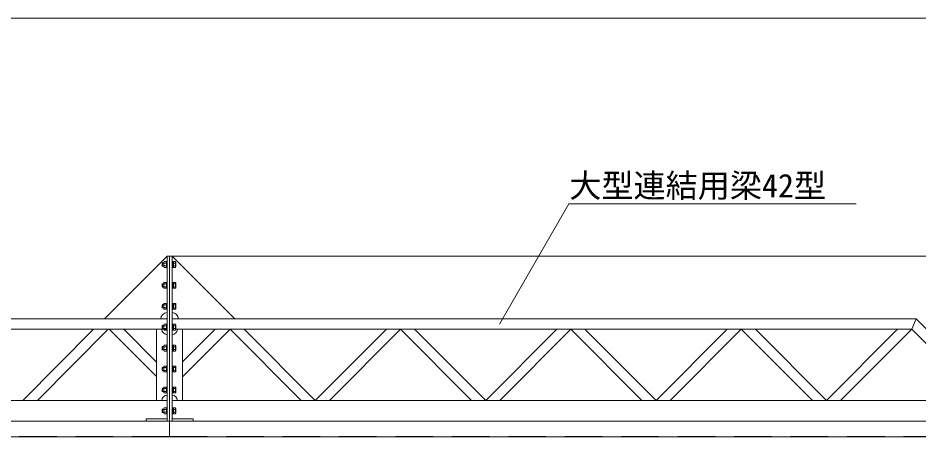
# Model space of a CAD drawing. Units: millimetres, scale not verified. Extents: x -16120 to 16120, y -26100 to 26100.
# Drawn here: x -3125 to 1183, y -16723 to -14719 of the extents above; entities that cross this region are included whole.
import ezdxf
from ezdxf.enums import TextEntityAlignment as Align

# ---------------------------------------------------------------- set-up
doc = ezdxf.new("R2010")
doc.units = ezdxf.units.MM
doc.header["$LTSCALE"] = 150
doc.linetypes.add('DASHED1', pattern=[1.8, 1.2, -0.6])
for name, color, linetype, lineweight in [('0-6_ﾎﾞﾙﾄ類', 134, 'Continuous', 18), ('0-B_寸法', 134, 'Continuous', 18), ('0-E_大型中間梁60', 134, 'Continuous', 18), ('1-0_大型連結用梁42', 134, 'Continuous', 18), ('1-B_文字', 134, 'Continuous', 18)]:
    doc.layers.add(name, color=color, linetype=linetype, lineweight=lineweight)
doc.styles.add('ＭＳ ゴシック', font='')
doc.styles.get('ＭＳ ゴシック').set_extended_font_data('MS Gothic')

msp = doc.modelspace()

# ---------------------------------------------------------------- linework, layer by layer
at = {"layer": '0-6_ﾎﾞﾙﾄ類'}
for p, q in [((-2434.3, -15890), (-2436.3, -15892)), ((-2436.3, -15904), (-2436.3, -15892)), ((-2428.3, -15891.2), (-2435.5, -15891.2)), ((-2434.3, -15906), (-2434.3, -15890)), ((-2428.3, -15890), (-2434.3, -15890)), ((-2426.9, -15884.1), (-2428.3, -15886.5)), ((-2428.3, -15886.5), (-2428.3, -15909.5)), ((-2416.6, -15884.1), (-2426.9, -15884.1)), ((-2416.6, -15891.1), (-2426.9, -15891.1)), ((-2416.6, -15884.1), (-2415.3, -15886.5)), ((-2415.3, -15886.5), (-2415.3, -15909.5)), ((-2384.3, -15896.8), (-2388.3, -15897.9)), ((-2384.3, -15898.1), (-2388.3, -15899.2)), ((-2381.3, -15911.8), (-2381.3, -15884.1)), ((-2381.3, -15884.1), (-2372.6, -15884.1)), ((-2381.3, -15891.1), (-2372.6, -15891.1)), ((-2371.3, -15886.5), (-2372.6, -15884.1)), ((-2371.3, -15909.5), (-2371.3, -15886.5)), ((-2434.3, -15906), (-2436.3, -15904)), ((-2428.3, -15904.8), (-2435.5, -15904.8)), ((-2428.3, -15906), (-2434.3, -15906)), ((-2426.9, -15911.8), (-2428.3, -15909.5)), ((-2416.6, -15904.9), (-2426.9, -15904.9)), ((-2416.6, -15911.8), (-2426.9, -15911.8)), ((-2416.6, -15911.8), (-2415.3, -15909.5)), ((-2381.3, -15904.9), (-2372.6, -15904.9)), ((-2381.3, -15911.8), (-2372.6, -15911.8)), ((-2371.3, -15909.5), (-2372.6, -15911.8)), ((-2426.9, -15984.2), (-2428.3, -15986.5)), ((-2416.6, -15984.2), (-2426.9, -15984.2)), ((-2416.6, -15984.2), (-2415.3, -15986.5)), ((-2381.3, -16011.9), (-2381.3, -15984.2)), ((-2381.3, -15984.2), (-2372.6, -15984.2)), ((-2371.3, -15986.5), (-2372.6, -15984.2)), ((-2434.3, -15990), (-2436.3, -15992)), ((-2436.3, -16004), (-2436.3, -15992)), ((-2434.3, -16006), (-2436.3, -16004)), ((-2428.3, -15991.2), (-2435.5, -15991.2)), ((-2428.3, -16004.8), (-2435.5, -16004.8)), ((-2434.3, -16006), (-2434.3, -15990)), ((-2428.3, -15990), (-2434.3, -15990)), ((-2428.3, -16006), (-2434.3, -16006)), ((-2428.3, -15986.5), (-2428.3, -16009.5)), ((-2426.9, -16011.9), (-2428.3, -16009.5)), ((-2416.6, -15991.1), (-2426.9, -15991.1)), ((-2416.6, -16004.9), (-2426.9, -16004.9)), ((-2416.6, -16011.9), (-2426.9, -16011.9)), ((-2416.6, -16011.9), (-2415.3, -16009.5)), ((-2415.3, -15986.5), (-2415.3, -16009.5)), ((-2384.3, -15996.8), (-2388.3, -15997.9)), ((-2384.3, -15998.1), (-2388.3, -15999.2)), ((-2381.3, -15991.1), (-2372.6, -15991.1)), ((-2381.3, -16004.9), (-2372.6, -16004.9)), ((-2381.3, -16011.9), (-2372.6, -16011.9)), ((-2371.3, -16009.5), (-2372.6, -16011.9)), ((-2371.3, -16009.5), (-2371.3, -15986.5)), ((-2434.3, -16090), (-2436.3, -16092)), ((-2436.3, -16104), (-2436.3, -16092)), ((-2434.3, -16106), (-2436.3, -16104)), ((-2428.3, -16091.2), (-2435.5, -16091.2)), ((-2428.3, -16104.8), (-2435.5, -16104.8)), ((-2434.3, -16106), (-2434.3, -16090)), ((-2428.3, -16090), (-2434.3, -16090)), ((-2428.3, -16106), (-2434.3, -16106)), ((-2426.9, -16084.1), (-2428.3, -16086.5)), ((-2428.3, -16086.5), (-2428.3, -16109.5)), ((-2426.9, -16111.9), (-2428.3, -16109.5)), ((-2416.6, -16084.1), (-2426.9, -16084.1)), ((-2416.6, -16091.1), (-2426.9, -16091.1)), ((-2416.6, -16104.9), (-2426.9, -16104.9)), ((-2416.6, -16111.9), (-2426.9, -16111.9)), ((-2416.6, -16084.1), (-2415.3, -16086.5)), ((-2416.6, -16111.9), (-2415.3, -16109.5)), ((-2415.3, -16086.5), (-2415.3, -16109.5)), ((-2384.3, -16096.8), (-2388.3, -16097.9)), ((-2384.3, -16098.1), (-2388.3, -16099.2)), ((-2381.3, -16111.9), (-2381.3, -16084.1)), ((-2381.3, -16084.1), (-2372.6, -16084.1)), ((-2381.3, -16091.1), (-2372.6, -16091.1)), ((-2381.3, -16104.9), (-2372.6, -16104.9)), ((-2381.3, -16111.9), (-2372.6, -16111.9)), ((-2371.3, -16086.5), (-2372.6, -16084.1)), ((-2371.3, -16109.5), (-2372.6, -16111.9)), ((-2371.3, -16109.5), (-2371.3, -16086.5)), ((-2434.3, -16190), (-2436.3, -16192)), ((-2436.3, -16204), (-2436.3, -16192)), ((-2428.3, -16191.2), (-2435.5, -16191.2)), ((-2434.3, -16206), (-2434.3, -16190)), ((-2428.3, -16190), (-2434.3, -16190)), ((-2426.9, -16184.1), (-2428.3, -16186.5)), ((-2428.3, -16186.5), (-2428.3, -16209.5)), ((-2416.6, -16184.1), (-2426.9, -16184.1)), ((-2416.6, -16191.1), (-2426.9, -16191.1)), ((-2416.6, -16184.1), (-2415.3, -16186.5)), ((-2415.3, -16186.5), (-2415.3, -16209.5)), ((-2384.3, -16196.8), (-2388.3, -16197.9)), ((-2384.3, -16198.1), (-2388.3, -16199.2)), ((-2381.3, -16211.8), (-2381.3, -16184.1)), ((-2381.3, -16184.1), (-2372.6, -16184.1)), ((-2381.3, -16191.1), (-2372.6, -16191.1)), ((-2371.3, -16186.5), (-2372.6, -16184.1)), ((-2371.3, -16209.5), (-2371.3, -16186.5)), ((-2434.3, -16206), (-2436.3, -16204)), ((-2428.3, -16204.8), (-2435.5, -16204.8)), ((-2428.3, -16206), (-2434.3, -16206)), ((-2426.9, -16211.8), (-2428.3, -16209.5)), ((-2416.6, -16204.9), (-2426.9, -16204.9)), ((-2416.6, -16211.8), (-2426.9, -16211.8)), ((-2416.6, -16211.8), (-2415.3, -16209.5)), ((-2381.3, -16204.9), (-2372.6, -16204.9)), ((-2381.3, -16211.8), (-2372.6, -16211.8)), ((-2371.3, -16209.5), (-2372.6, -16211.8)), ((-2426.9, -16284.2), (-2428.3, -16286.5)), ((-2428.3, -16286.5), (-2428.3, -16309.5)), ((-2416.6, -16284.2), (-2426.9, -16284.2)), ((-2416.6, -16284.2), (-2415.3, -16286.5)), ((-2415.3, -16286.5), (-2415.3, -16309.5)), ((-2381.3, -16311.9), (-2381.3, -16284.2)), ((-2381.3, -16284.2), (-2372.6, -16284.2)), ((-2371.3, -16286.5), (-2372.6, -16284.2)), ((-2371.3, -16309.5), (-2371.3, -16286.5)), ((-2434.3, -16290), (-2436.3, -16292)), ((-2436.3, -16304), (-2436.3, -16292)), ((-2434.3, -16306), (-2436.3, -16304)), ((-2428.3, -16291.2), (-2435.5, -16291.2)), ((-2428.3, -16304.8), (-2435.5, -16304.8)), ((-2434.3, -16306), (-2434.3, -16290)), ((-2428.3, -16290), (-2434.3, -16290)), ((-2428.3, -16306), (-2434.3, -16306)), ((-2426.9, -16311.9), (-2428.3, -16309.5)), ((-2416.6, -16291.1), (-2426.9, -16291.1)), ((-2416.6, -16304.9), (-2426.9, -16304.9)), ((-2416.6, -16311.9), (-2426.9, -16311.9)), ((-2416.6, -16311.9), (-2415.3, -16309.5)), ((-2384.3, -16296.8), (-2388.3, -16297.9)), ((-2384.3, -16298.1), (-2388.3, -16299.2)), ((-2381.3, -16291.1), (-2372.6, -16291.1)), ((-2381.3, -16304.9), (-2372.6, -16304.9)), ((-2381.3, -16311.9), (-2372.6, -16311.9)), ((-2371.3, -16309.5), (-2372.6, -16311.9)), ((-2434.3, -16390), (-2436.3, -16392)), ((-2436.3, -16404), (-2436.3, -16392)), ((-2434.3, -16406), (-2436.3, -16404)), ((-2428.3, -16391.2), (-2435.5, -16391.2)), ((-2428.3, -16404.8), (-2435.5, -16404.8)), ((-2434.3, -16406), (-2434.3, -16390)), ((-2428.3, -16390), (-2434.3, -16390)), ((-2428.3, -16406), (-2434.3, -16406)), ((-2426.9, -16384.1), (-2428.3, -16386.5)), ((-2428.3, -16386.5), (-2428.3, -16409.5)), ((-2426.9, -16411.9), (-2428.3, -16409.5)), ((-2416.6, -16384.1), (-2426.9, -16384.1)), ((-2416.6, -16391.1), (-2426.9, -16391.1)), ((-2416.6, -16404.9), (-2426.9, -16404.9)), ((-2416.6, -16411.9), (-2426.9, -16411.9)), ((-2416.6, -16384.1), (-2415.3, -16386.5)), ((-2416.6, -16411.9), (-2415.3, -16409.5)), ((-2415.3, -16386.5), (-2415.3, -16409.5)), ((-2384.3, -16396.8), (-2388.3, -16397.9)), ((-2384.3, -16398.1), (-2388.3, -16399.2)), ((-2381.3, -16411.9), (-2381.3, -16384.1)), ((-2381.3, -16384.1), (-2372.6, -16384.1)), ((-2381.3, -16391.1), (-2372.6, -16391.1)), ((-2381.3, -16404.9), (-2372.6, -16404.9)), ((-2381.3, -16411.9), (-2372.6, -16411.9)), ((-2371.3, -16386.5), (-2372.6, -16384.1)), ((-2371.3, -16409.5), (-2372.6, -16411.9)), ((-2371.3, -16409.5), (-2371.3, -16386.5)), ((-2434.3, -16490), (-2436.3, -16492)), ((-2436.3, -16504), (-2436.3, -16492)), ((-2428.3, -16491.2), (-2435.5, -16491.2)), ((-2434.3, -16506), (-2434.3, -16490)), ((-2428.3, -16490), (-2434.3, -16490)), ((-2426.9, -16484.1), (-2428.3, -16486.5)), ((-2428.3, -16486.5), (-2428.3, -16509.5)), ((-2416.6, -16484.1), (-2426.9, -16484.1)), ((-2416.6, -16491.1), (-2426.9, -16491.1)), ((-2416.6, -16484.1), (-2415.3, -16486.5)), ((-2415.3, -16486.5), (-2415.3, -16509.5)), ((-2384.3, -16496.8), (-2388.3, -16497.9)), ((-2384.3, -16498.1), (-2388.3, -16499.2)), ((-2381.3, -16511.8), (-2381.3, -16484.1)), ((-2381.3, -16484.1), (-2372.6, -16484.1)), ((-2381.3, -16491.1), (-2372.6, -16491.1)), ((-2371.3, -16486.5), (-2372.6, -16484.1)), ((-2371.3, -16509.5), (-2371.3, -16486.5)), ((-2434.3, -16506), (-2436.3, -16504)), ((-2428.3, -16504.8), (-2435.5, -16504.8)), ((-2428.3, -16506), (-2434.3, -16506)), ((-2426.9, -16511.8), (-2428.3, -16509.5)), ((-2416.6, -16504.9), (-2426.9, -16504.9)), ((-2416.6, -16511.8), (-2426.9, -16511.8)), ((-2416.6, -16511.8), (-2415.3, -16509.5)), ((-2381.3, -16504.9), (-2372.6, -16504.9)), ((-2381.3, -16511.8), (-2372.6, -16511.8)), ((-2371.3, -16509.5), (-2372.6, -16511.8)), ((-2426.9, -16584.2), (-2428.3, -16586.5)), ((-2428.3, -16586.5), (-2428.3, -16609.5)), ((-2416.6, -16584.2), (-2426.9, -16584.2)), ((-2416.6, -16584.2), (-2415.3, -16586.5)), ((-2415.3, -16586.5), (-2415.3, -16609.5)), ((-2381.3, -16611.9), (-2381.3, -16584.2)), ((-2381.3, -16584.2), (-2372.6, -16584.2)), ((-2371.3, -16586.5), (-2372.6, -16584.2)), ((-2371.3, -16609.5), (-2371.3, -16586.5)), ((-2434.3, -16590), (-2436.3, -16592)), ((-2436.3, -16604), (-2436.3, -16592)), ((-2434.3, -16606), (-2436.3, -16604)), ((-2428.3, -16591.2), (-2435.5, -16591.2)), ((-2428.3, -16604.8), (-2435.5, -16604.8)), ((-2434.3, -16606), (-2434.3, -16590)), ((-2428.3, -16590), (-2434.3, -16590)), ((-2428.3, -16606), (-2434.3, -16606)), ((-2426.9, -16611.9), (-2428.3, -16609.5)), ((-2416.6, -16591.1), (-2426.9, -16591.1)), ((-2416.6, -16604.9), (-2426.9, -16604.9)), ((-2416.6, -16611.9), (-2426.9, -16611.9)), ((-2416.6, -16611.9), (-2415.3, -16609.5)), ((-2384.3, -16596.8), (-2388.3, -16597.9)), ((-2384.3, -16598.1), (-2388.3, -16599.2)), ((-2381.3, -16591.1), (-2372.6, -16591.1)), ((-2381.3, -16604.9), (-2372.6, -16604.9)), ((-2381.3, -16611.9), (-2372.6, -16611.9)), ((-2371.3, -16609.5), (-2372.6, -16611.9))]:
    msp.add_line(p, q, dxfattribs=at)
for points in [[(-2415.3, -15884), (-2412.3, -15884), (-2412.3, -15912), (-2415.3, -15912)], [(-2384.3, -15884), (-2384.3, -15912), (-2388.3, -15912), (-2388.3, -15884)], [(-2381.3, -15912), (-2384.3, -15912), (-2384.3, -15884), (-2381.3, -15884)], [(-2415.3, -15984), (-2412.3, -15984), (-2412.3, -16012), (-2415.3, -16012)], [(-2384.3, -15984), (-2384.3, -16012), (-2388.3, -16012), (-2388.3, -15984)], [(-2381.3, -16012), (-2384.3, -16012), (-2384.3, -15984), (-2381.3, -15984)], [(-2415.3, -16084), (-2412.3, -16084), (-2412.3, -16112), (-2415.3, -16112)], [(-2384.3, -16084), (-2384.3, -16112), (-2388.3, -16112), (-2388.3, -16084)], [(-2381.3, -16112), (-2384.3, -16112), (-2384.3, -16084), (-2381.3, -16084)], [(-2415.3, -16184), (-2412.3, -16184), (-2412.3, -16212), (-2415.3, -16212)], [(-2384.3, -16184), (-2384.3, -16212), (-2388.3, -16212), (-2388.3, -16184)], [(-2381.3, -16212), (-2384.3, -16212), (-2384.3, -16184), (-2381.3, -16184)], [(-2415.3, -16284), (-2412.3, -16284), (-2412.3, -16312), (-2415.3, -16312)], [(-2384.3, -16284), (-2384.3, -16312), (-2388.3, -16312), (-2388.3, -16284)], [(-2381.3, -16312), (-2384.3, -16312), (-2384.3, -16284), (-2381.3, -16284)], [(-2415.3, -16384), (-2412.3, -16384), (-2412.3, -16412), (-2415.3, -16412)], [(-2384.3, -16384), (-2384.3, -16412), (-2388.3, -16412), (-2388.3, -16384)], [(-2381.3, -16412), (-2384.3, -16412), (-2384.3, -16384), (-2381.3, -16384)], [(-2415.3, -16484), (-2412.3, -16484), (-2412.3, -16512), (-2415.3, -16512)], [(-2384.3, -16484), (-2384.3, -16512), (-2388.3, -16512), (-2388.3, -16484)], [(-2381.3, -16512), (-2384.3, -16512), (-2384.3, -16484), (-2381.3, -16484)], [(-2415.3, -16584), (-2412.3, -16584), (-2412.3, -16612), (-2415.3, -16612)], [(-2384.3, -16584), (-2384.3, -16612), (-2388.3, -16612), (-2388.3, -16584)], [(-2381.3, -16612), (-2384.3, -16612), (-2384.3, -16584), (-2381.3, -16584)]]:
    msp.add_lwpolyline(points, close=True, dxfattribs=at)
for centre, radius, start, end in [((-2421.8, -15887.6), 6.13, 145.616, 214.384), ((-2405, -15898), 22.9, 162.412, 197.588), ((-2421.7, -15887.6), 6.13, 325.616, 34.384), ((-2438.5, -15898), 22.9, 342.412, 17.588), ((-2377.7, -15887.6), 6.13, 325.616, 34.384), ((-2394.5, -15898), 22.9, 342.412, 17.588), ((-2421.8, -15908.4), 6.13, 145.616, 214.384), ((-2421.7, -15908.4), 6.13, 325.616, 34.384), ((-2377.7, -15908.4), 6.13, 325.616, 34.384), ((-2421.8, -15987.6), 6.13, 145.616, 214.384), ((-2421.7, -15987.6), 6.13, 325.616, 34.384), ((-2377.7, -15987.6), 6.13, 325.616, 34.384), ((-2405, -15998), 22.9, 162.412, 197.588), ((-2421.8, -16008.4), 6.13, 145.616, 214.384), ((-2438.5, -15998), 22.9, 342.412, 17.588), ((-2421.7, -16008.4), 6.13, 325.616, 34.384), ((-2394.5, -15998), 22.9, 342.412, 17.588), ((-2377.7, -16008.4), 6.13, 325.616, 34.384), ((-2421.8, -16087.6), 6.13, 145.616, 214.384), ((-2405, -16098), 22.9, 162.412, 197.588), ((-2421.8, -16108.4), 6.13, 145.616, 214.384), ((-2421.7, -16087.6), 6.13, 325.616, 34.384), ((-2438.5, -16098), 22.9, 342.412, 17.588), ((-2421.7, -16108.4), 6.13, 325.616, 34.384), ((-2377.7, -16087.6), 6.13, 325.616, 34.384), ((-2394.5, -16098), 22.9, 342.412, 17.588), ((-2377.7, -16108.4), 6.13, 325.616, 34.384), ((-2421.8, -16187.6), 6.13, 145.616, 214.384), ((-2405, -16198), 22.9, 162.412, 197.588), ((-2421.7, -16187.6), 6.13, 325.616, 34.384), ((-2438.5, -16198), 22.9, 342.412, 17.588), ((-2377.7, -16187.6), 6.13, 325.616, 34.384), ((-2394.5, -16198), 22.9, 342.412, 17.588), ((-2421.8, -16208.4), 6.13, 145.616, 214.384), ((-2421.7, -16208.4), 6.13, 325.616, 34.384), ((-2377.7, -16208.4), 6.13, 325.616, 34.384), ((-2421.8, -16287.6), 6.13, 145.616, 214.384), ((-2421.7, -16287.6), 6.13, 325.616, 34.384), ((-2377.7, -16287.6), 6.13, 325.616, 34.384), ((-2405, -16298), 22.9, 162.412, 197.588), ((-2421.8, -16308.4), 6.13, 145.616, 214.384), ((-2438.5, -16298), 22.9, 342.412, 17.588), ((-2421.7, -16308.4), 6.13, 325.616, 34.384), ((-2394.5, -16298), 22.9, 342.412, 17.588), ((-2377.7, -16308.4), 6.13, 325.616, 34.384), ((-2421.8, -16387.6), 6.13, 145.616, 214.384), ((-2405, -16398), 22.9, 162.412, 197.588), ((-2421.8, -16408.4), 6.13, 145.616, 214.384), ((-2421.7, -16387.6), 6.13, 325.616, 34.384), ((-2438.5, -16398), 22.9, 342.412, 17.588), ((-2421.7, -16408.4), 6.13, 325.616, 34.384), ((-2377.7, -16387.6), 6.13, 325.616, 34.384), ((-2394.5, -16398), 22.9, 342.412, 17.588), ((-2377.7, -16408.4), 6.13, 325.616, 34.384), ((-2421.8, -16487.6), 6.13, 145.616, 214.384), ((-2405, -16498), 22.9, 162.412, 197.588), ((-2421.7, -16487.6), 6.13, 325.616, 34.384), ((-2438.5, -16498), 22.9, 342.412, 17.588), ((-2377.7, -16487.6), 6.13, 325.616, 34.384), ((-2394.5, -16498), 22.9, 342.412, 17.588), ((-2421.8, -16508.4), 6.13, 145.616, 214.384), ((-2421.7, -16508.4), 6.13, 325.616, 34.384), ((-2377.7, -16508.4), 6.13, 325.616, 34.384), ((-2421.8, -16587.6), 6.13, 145.616, 214.384), ((-2421.7, -16587.6), 6.13, 325.616, 34.384), ((-2377.7, -16587.6), 6.13, 325.616, 34.384), ((-2405, -16598), 22.9, 162.412, 197.588), ((-2421.8, -16608.4), 6.13, 145.616, 214.384), ((-2438.5, -16598), 22.9, 342.412, 17.588), ((-2421.7, -16608.4), 6.13, 325.616, 34.384), ((-2394.5, -16598), 22.9, 342.412, 17.588), ((-2377.7, -16608.4), 6.13, 325.616, 34.384)]:
    msp.add_arc(centre, radius, start, end, dxfattribs=at)
at = {"layer": '0-B_寸法'}
for p, q in [((-12512.3, -14719.2), (1711.7, -14719.2)), ((-2387.3, -15858), (3180.7, -15858))]:
    msp.add_line(p, q, dxfattribs=at)
at = {"layer": '0-E_大型中間梁60'}
msp.add_line((-2412.3, -16523), (-2412.3, -16233), dxfattribs=at)
at = {"layer": '0-E_大型中間梁60', "linetype": 'DASHED1'}
msp.add_line((-2400.3, -16721), (-4800.3, -16721), dxfattribs=at)
at = {"layer": '0-E_大型中間梁60'}
for points in [[(-2412.3, -16128), (-2412.3, -15858), (-2712.3, -16158), (-2442.3, -16158)], [(-2437.3, -16208), (-2462.3, -16208), (-2462.3, -16548), (-2437.3, -16548)], [(-4800.3, -16648), (-2400.3, -16648), (-2400.3, -16723), (-4800.3, -16723), (-4800.3, -16718)]]:
    msp.add_lwpolyline(points, dxfattribs=at)
for points in [[(-2412.3, -15858), (-2400.3, -15858), (-2400.3, -16648), (-2412.3, -16648)], [(-8388.3, -16208), (-2412.3, -16208), (-2412.3, -16158), (-8388.3, -16158)], [(-2763.8, -16208), (-3101.8, -16548), (-3031.8, -16548), (-2693.8, -16208)], [(-2462.3, -16434.5), (-2462.3, -16364.5), (-2618.8, -16208), (-2688.8, -16208)], [(-8388.3, -16648), (-2412.3, -16648), (-2412.3, -16548), (-8388.3, -16548)], [(-2412.3, -16648), (-2512.3, -16648), (-2512.3, -16636), (-2412.3, -16636)]]:
    msp.add_lwpolyline(points, close=True, dxfattribs=at)
for centre, radius, start, end in [((-2412.3, -16158), 30, 90, 180), ((-2412.3, -16208), 25, 180, 270), ((-2412.3, -16548), 25, 90, 180)]:
    msp.add_arc(centre, radius, start, end, dxfattribs=at)
at = {"layer": '1-0_大型連結用梁42'}
msp.add_line((-2388.3, -16233), (-2388.3, -16523), dxfattribs=at)
at = {"layer": '1-0_大型連結用梁42', "linetype": 'DASHED1'}
msp.add_line((-2400.3, -16721), (1729.7, -16721), dxfattribs=at)
at = {"layer": '1-0_大型連結用梁42'}
for points in [[(-2400.3, -16648), (-2388.3, -16648), (-2388.3, -15858), (-2400.3, -15858)], [(1560.2, -16548), (1488.7, -16548), (1148.7, -16208), (1170.2, -16158)], [(-2338.3, -16435), (-2111.3, -16208), (-2182, -16208), (-2338.3, -16364.3)], [(-1703.8, -16548), (-2043.8, -16208), (-2111.3, -16208), (-1771.3, -16548)], [(-1703.8, -16548), (-1363.8, -16208), (-1296.3, -16208), (-1636.3, -16548)], [(-888.8, -16548), (-1228.8, -16208), (-1296.3, -16208), (-956.3, -16548)], [(-888.8, -16548), (-548.8, -16208), (-481.3, -16208), (-821.3, -16548)], [(-73.8, -16548), (-413.8, -16208), (-481.3, -16208), (-141.3, -16548)], [(-73.8, -16548), (266.2, -16208), (333.7, -16208), (-6.3, -16548)], [(741.2, -16548), (401.2, -16208), (333.7, -16208), (673.7, -16548)], [(741.2, -16548), (1081.2, -16208), (1148.7, -16208), (808.7, -16548)], [(-2288.3, -16648), (-2288.3, -16636), (-2388.3, -16636), (-2388.3, -16648)]]:
    msp.add_lwpolyline(points, close=True, dxfattribs=at)
for points in [[(-2388.3, -16128), (-2388.3, -15858), (-2088.3, -16158), (-2358.3, -16158)], [(-2388.3, -16208), (-2388.3, -16158), (1170.2, -16158), (1148.7, -16208), (-2371.3, -16208)], [(-2363.3, -16548), (-2338.3, -16548), (-2338.3, -16208), (-2363.3, -16208)], [(1499.7, -16548), (-2388.3, -16548), (-2388.3, -16648), (1499.7, -16648)], [(1499.7, -16648), (-2400.3, -16648), (-2400.3, -16723), (1574.7, -16723)]]:
    msp.add_lwpolyline(points, dxfattribs=at)
for centre, radius, start, end in [((-2388.3, -16158), 30, 0, 90), ((-2388.3, -16208), 25, 270, 360), ((-2388.3, -16548), 25, 0, 90)]:
    msp.add_arc(centre, radius, start, end, dxfattribs=at)
at = {"layer": '1-B_文字'}
msp.add_line((-490.7, -15607.7), (882.9, -15607.7), dxfattribs=at)
msp.add_lwpolyline([(-823.2, -16182.7), (-491.2, -15607.7), (-490.7, -15607.7)], dxfattribs=at)

# ---------------------------------------------------------------- texts
at = {"layer": '1-B_文字', "style": 'ＭＳ ゴシック'}
msp.add_text('大型連結用梁42型', height=112.6, dxfattribs=at).set_placement((-489.1, -15610.9), align=Align.BOTTOM_LEFT)

doc.saveas('drawing.dxf')
